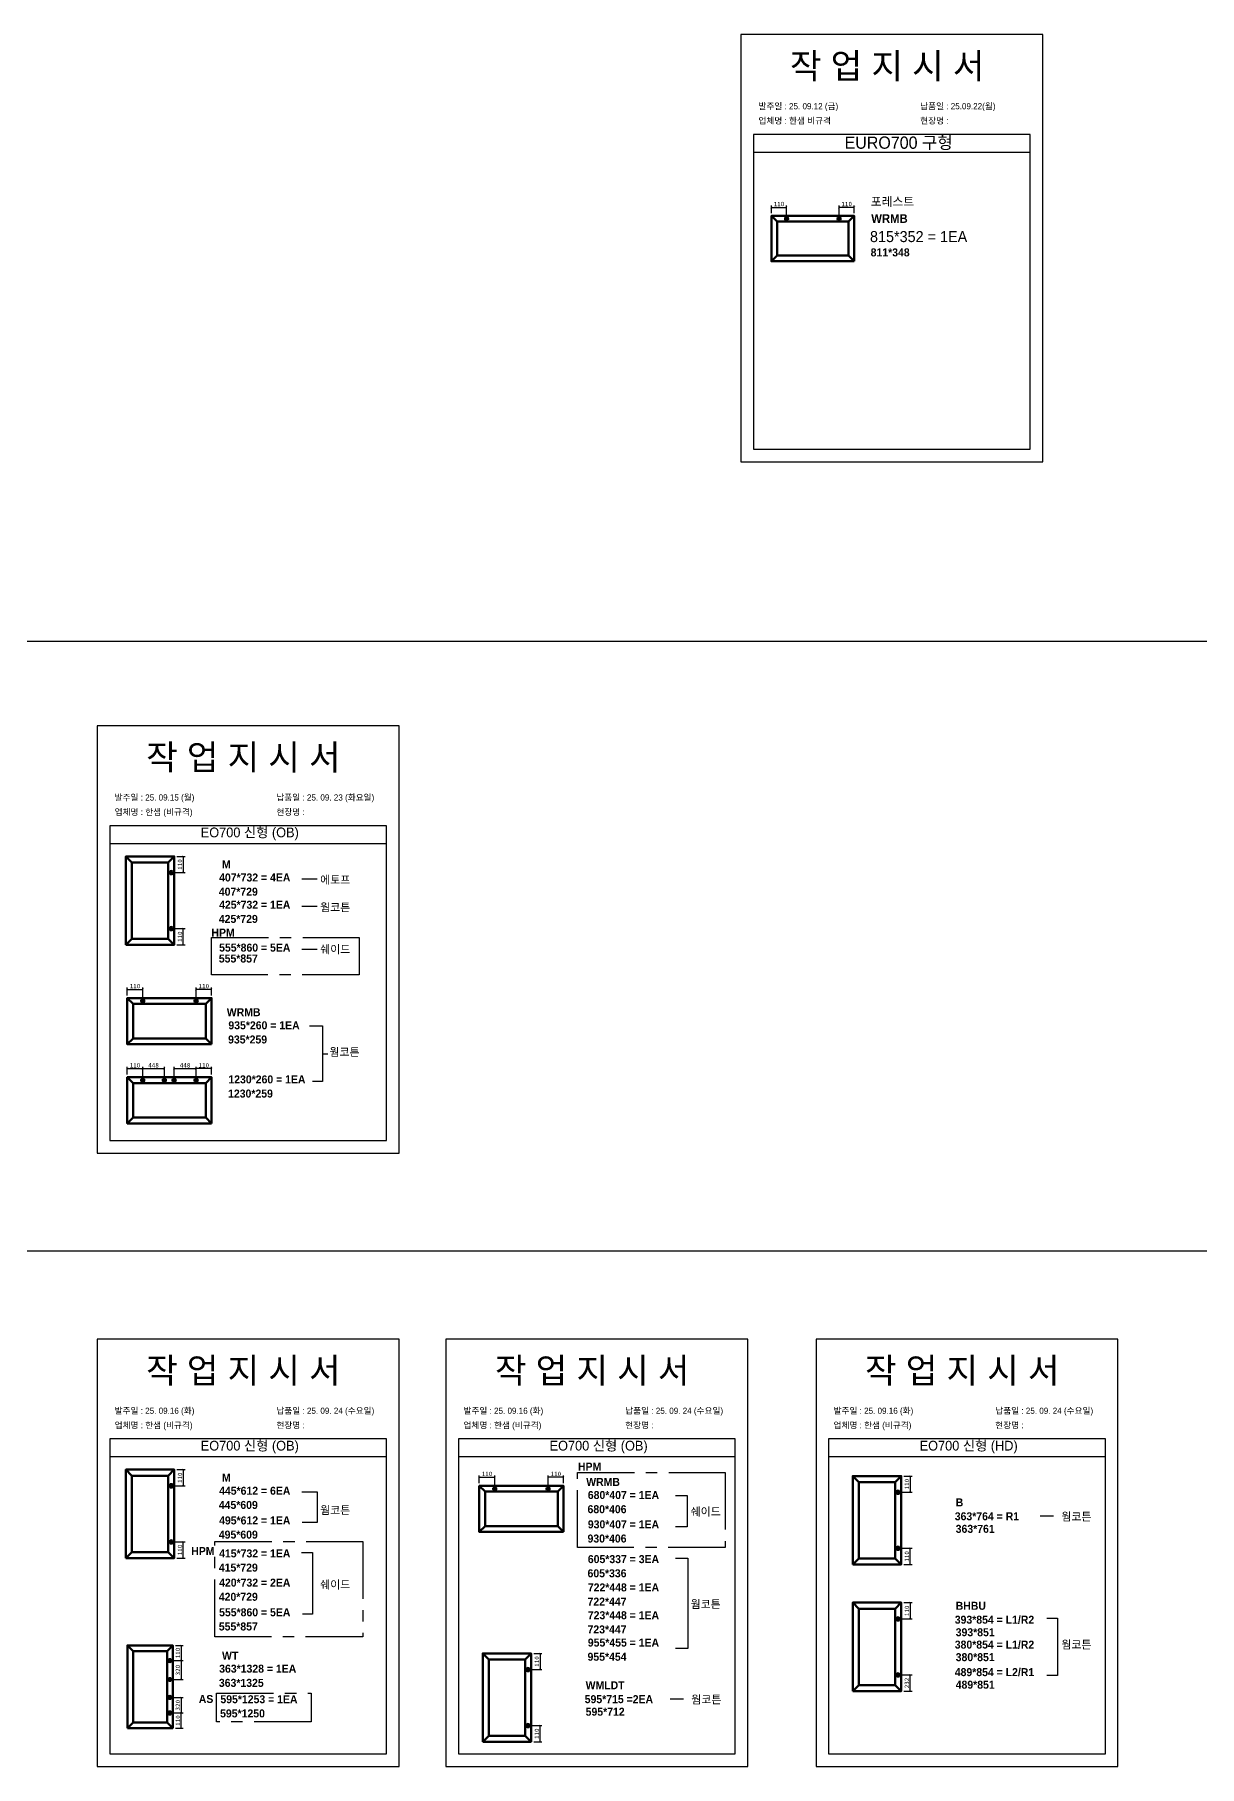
# Model space of a CAD drawing. Header units: millimetres. Extents: x -44117 to 256353, y -2095463 to 65325.
# Drawn here: x 110497 to 116978, y -316745 to -307113 of the extents above; entities that cross this region are included whole.
import ezdxf

# ---------------------------------------------------------------- set-up
doc = ezdxf.new("R2010")
doc.units = ezdxf.units.MM
doc.header["$LTSCALE"] = 10
doc.linetypes.add('CENTER', pattern=[50.8, 31.75, -6.35, 6.35, -6.35])
doc.layers.add('cen', color=1, linetype='CENTER')
doc.layers.add('Layer1', color=7, linetype='Continuous', lineweight=70)
doc.styles.add('MtX_Gulim', font='')
doc.styles.get('MtX_Gulim').set_extended_font_data('Gulim', bold=True)
doc.dimstyles.new('ISO-25', dxfattribs={"dimtxt": 2.5, "dimasz": 2.5, "dimexe": 1, "dimexo": 1, "dimtad": 1, "dimtxsty": 'Standard', "dimblk": 'ARCHTICK', "dimcen": 2.5, "dimadec": 0, "dimazin": 0, "dimtfac": 1, "dimtmove": 0, "dimatfit": 3, "dimfxl": 0, "dimarcsym": 0})

# ---------------------------------------------------------------- blocks, each defined once
blk = doc.blocks.new('_ArchTick')
at = {"color": 0, "linetype": 'ByBlock', "const_width": 0.15}
blk.add_lwpolyline([(-0.5, -0.5), (0.5, 0.5)], dxfattribs=at)
blk = doc.blocks.new('*D3322')
at = {"color": 0, "lineweight": -2}
for p, q in [((114596.2, -308106.1), (114596.2, -308064)), ((114596.2, -308074), (114680.7, -308074)), ((114680.7, -308122.2), (114680.7, -308064))]:
    blk.add_line(p, q, dxfattribs=at)
at = {"layer": 'Defpoints', "color": 0}
for p in [(114680.7, -308074), (114596.2, -308121.1), (114680.7, -308137.2)]:
    blk.add_point(p, dxfattribs=at)
at = {"color": 0, "lineweight": -2, "xscale": 10, "yscale": 10, "zscale": 10, "rotation": 180}
blk.add_blockref('_ArchTick', (114596.2, -308074), dxfattribs=at)
at = {"color": 0, "lineweight": -2, "xscale": 10, "yscale": 10, "zscale": 10}
blk.add_blockref('_ArchTick', (114680.7, -308074), dxfattribs=at)
at = {"color": 0, "insert": (114638.5, -308055.2), "char_height": 25, "attachment_point": 5}
blk.add_mtext('110', dxfattribs=at)
blk = doc.blocks.new('*D3323')
at = {"color": 0, "lineweight": -2}
for p, q in [((114972.8, -308122.2), (114972.8, -308064)), ((115057.3, -308074), (114972.8, -308074)), ((115057.3, -308106.1), (115057.3, -308064))]:
    blk.add_line(p, q, dxfattribs=at)
at = {"layer": 'Defpoints', "color": 0}
for p in [(114972.8, -308074), (114972.8, -308137.2), (115057.3, -308121.1)]:
    blk.add_point(p, dxfattribs=at)
at = {"color": 0, "lineweight": -2, "xscale": 10, "yscale": 10, "zscale": 10, "rotation": 180}
blk.add_blockref('_ArchTick', (114972.8, -308074), dxfattribs=at)
at = {"color": 0, "lineweight": -2, "xscale": 10, "yscale": 10, "zscale": 10}
blk.add_blockref('_ArchTick', (115057.3, -308074), dxfattribs=at)
at = {"color": 0, "insert": (115015.1, -308055.2), "char_height": 25, "attachment_point": 5}
blk.add_mtext('110', dxfattribs=at)
blk = doc.blocks.new('*D3324')
at = {"color": 0, "lineweight": -2}
for p, q in [((111288.7, -311683.5), (111333.9, -311683.5)), ((111323.9, -311683.5), (111323.9, -311773.6)), ((111271.5, -311773.6), (111333.9, -311773.6))]:
    blk.add_line(p, q, dxfattribs=at)
at = {"layer": 'Defpoints', "color": 0}
for p in [(111273.7, -311683.5), (111256.5, -311773.6), (111323.9, -311773.6)]:
    blk.add_point(p, dxfattribs=at)
at = {"color": 0, "lineweight": -2, "xscale": 10, "yscale": 10, "zscale": 10}
for p, rotation in [((111323.9, -311683.5), 90), ((111323.9, -311773.6), 270)]:
    blk.add_blockref('_ArchTick', p, dxfattribs=dict(at, rotation=rotation))
at = {"color": 0, "insert": (111305.2, -311728.5), "char_height": 25, "attachment_point": 5, "rotation": 90}
blk.add_mtext('110', dxfattribs=at)
blk = doc.blocks.new('*D3325')
at = {"color": 0, "lineweight": -2}
for p, q in [((111271.5, -312085.2), (111333.9, -312085.2)), ((111323.9, -312175.3), (111323.9, -312085.2)), ((111288.7, -312175.3), (111333.9, -312175.3))]:
    blk.add_line(p, q, dxfattribs=at)
at = {"layer": 'Defpoints', "color": 0}
for p in [(111256.5, -312085.2), (111323.9, -312085.2), (111273.7, -312175.3)]:
    blk.add_point(p, dxfattribs=at)
at = {"color": 0, "lineweight": -2, "xscale": 10, "yscale": 10, "zscale": 10}
for p, rotation in [((111323.9, -312085.2), 90), ((111323.9, -312175.3), 270)]:
    blk.add_blockref('_ArchTick', p, dxfattribs=dict(at, rotation=rotation))
at = {"color": 0, "insert": (111305.2, -312130.2), "char_height": 25, "attachment_point": 5, "rotation": 90}
blk.add_mtext('110', dxfattribs=at)
blk = doc.blocks.new('*D3326')
at = {"color": 0, "lineweight": -2}
for p, q in [((111012.3, -312456.5), (111012.3, -312413.6)), ((111012.3, -312423.6), (111098.2, -312423.6)), ((111098.2, -312472.9), (111098.2, -312413.6))]:
    blk.add_line(p, q, dxfattribs=at)
at = {"layer": 'Defpoints', "color": 0}
for p in [(111098.2, -312423.6), (111012.3, -312471.5), (111098.2, -312487.9)]:
    blk.add_point(p, dxfattribs=at)
at = {"color": 0, "lineweight": -2, "xscale": 10, "yscale": 10, "zscale": 10, "rotation": 180}
blk.add_blockref('_ArchTick', (111012.3, -312423.6), dxfattribs=at)
at = {"color": 0, "lineweight": -2, "xscale": 10, "yscale": 10, "zscale": 10}
blk.add_blockref('_ArchTick', (111098.2, -312423.6), dxfattribs=at)
at = {"color": 0, "insert": (111055.3, -312404.9), "char_height": 25, "attachment_point": 5}
blk.add_mtext('110', dxfattribs=at)
blk = doc.blocks.new('*D3327')
at = {"color": 0, "lineweight": -2}
for p, q in [((111395, -312472.9), (111395, -312413.6)), ((111480.9, -312423.6), (111395, -312423.6)), ((111480.9, -312456.5), (111480.9, -312413.6))]:
    blk.add_line(p, q, dxfattribs=at)
at = {"layer": 'Defpoints', "color": 0}
for p in [(111395, -312423.6), (111395, -312487.9), (111480.9, -312471.5)]:
    blk.add_point(p, dxfattribs=at)
at = {"color": 0, "lineweight": -2, "xscale": 10, "yscale": 10, "zscale": 10, "rotation": 180}
blk.add_blockref('_ArchTick', (111395, -312423.6), dxfattribs=at)
at = {"color": 0, "lineweight": -2, "xscale": 10, "yscale": 10, "zscale": 10}
blk.add_blockref('_ArchTick', (111480.9, -312423.6), dxfattribs=at)
at = {"color": 0, "insert": (111437.9, -312404.9), "char_height": 25, "attachment_point": 5}
blk.add_mtext('110', dxfattribs=at)
blk = doc.blocks.new('*D3329')
at = {"color": 0, "lineweight": -2}
for p, q in [((111012.3, -312897.1), (111012.3, -312854.2)), ((111012.3, -312864.2), (111098.2, -312864.2)), ((111098.2, -312913.5), (111098.2, -312854.2))]:
    blk.add_line(p, q, dxfattribs=at)
at = {"layer": 'Defpoints', "color": 0}
for p in [(111012.3, -312912.1), (111098.2, -312864.2), (111098.2, -312928.5)]:
    blk.add_point(p, dxfattribs=at)
at = {"color": 0, "lineweight": -2, "xscale": 10, "yscale": 10, "zscale": 10, "rotation": 180}
blk.add_blockref('_ArchTick', (111012.3, -312864.2), dxfattribs=at)
at = {"color": 0, "lineweight": -2, "xscale": 10, "yscale": 10, "zscale": 10}
blk.add_blockref('_ArchTick', (111098.2, -312864.2), dxfattribs=at)
at = {"color": 0, "insert": (111055.3, -312845.5), "char_height": 25, "attachment_point": 5}
blk.add_mtext('110', dxfattribs=at)
blk = doc.blocks.new('*D3330')
at = {"color": 0, "lineweight": -2}
for p, q in [((111395, -312913.5), (111395, -312854.2)), ((111480.9, -312864.2), (111395, -312864.2)), ((111480.9, -312897.1), (111480.9, -312854.2))]:
    blk.add_line(p, q, dxfattribs=at)
at = {"layer": 'Defpoints', "color": 0}
for p in [(111395, -312864.2), (111480.9, -312912.1), (111395, -312928.5)]:
    blk.add_point(p, dxfattribs=at)
at = {"color": 0, "lineweight": -2, "xscale": 10, "yscale": 10, "zscale": 10, "rotation": 180}
blk.add_blockref('_ArchTick', (111395, -312864.2), dxfattribs=at)
at = {"color": 0, "lineweight": -2, "xscale": 10, "yscale": 10, "zscale": 10}
blk.add_blockref('_ArchTick', (111480.9, -312864.2), dxfattribs=at)
at = {"color": 0, "insert": (111437.9, -312845.5), "char_height": 25, "attachment_point": 5}
blk.add_mtext('110', dxfattribs=at)
blk = doc.blocks.new('*D3331')
at = {"color": 0, "lineweight": -2}
for p, q in [((111098.2, -312913.5), (111098.2, -312854.2)), ((111098.2, -312864.2), (111218.6, -312864.2)), ((111218.6, -312913.5), (111218.6, -312854.2))]:
    blk.add_line(p, q, dxfattribs=at)
at = {"layer": 'Defpoints', "color": 0}
for p in [(111218.6, -312864.2), (111098.2, -312928.5), (111218.6, -312928.5)]:
    blk.add_point(p, dxfattribs=at)
at = {"color": 0, "lineweight": -2, "xscale": 10, "yscale": 10, "zscale": 10, "rotation": 180}
blk.add_blockref('_ArchTick', (111098.2, -312864.2), dxfattribs=at)
at = {"color": 0, "lineweight": -2, "xscale": 10, "yscale": 10, "zscale": 10}
blk.add_blockref('_ArchTick', (111218.6, -312864.2), dxfattribs=at)
at = {"color": 0, "insert": (111158.4, -312845.5), "char_height": 25, "attachment_point": 5}
blk.add_mtext('448', dxfattribs=at)
blk = doc.blocks.new('*D3332')
at = {"color": 0, "lineweight": -2}
for p, q in [((111272.7, -312913.5), (111272.7, -312854.2)), ((111272.7, -312864.2), (111395, -312864.2)), ((111395, -312913.5), (111395, -312854.2))]:
    blk.add_line(p, q, dxfattribs=at)
at = {"layer": 'Defpoints', "color": 0}
for p in [(111395, -312864.2), (111272.7, -312928.5), (111395, -312928.5)]:
    blk.add_point(p, dxfattribs=at)
at = {"color": 0, "lineweight": -2, "xscale": 10, "yscale": 10, "zscale": 10, "rotation": 180}
blk.add_blockref('_ArchTick', (111272.7, -312864.2), dxfattribs=at)
at = {"color": 0, "lineweight": -2, "xscale": 10, "yscale": 10, "zscale": 10}
blk.add_blockref('_ArchTick', (111395, -312864.2), dxfattribs=at)
at = {"color": 0, "insert": (111333.9, -312845.5), "char_height": 25, "attachment_point": 5}
blk.add_mtext('448', dxfattribs=at)
blk = doc.blocks.new('*D3333')
at = {"color": 0, "lineweight": -2}
for p, q in [((111288.7, -315094.3), (111333.9, -315094.3)), ((111323.9, -315094.3), (111323.9, -315184.4)), ((111271.5, -315184.4), (111333.9, -315184.4))]:
    blk.add_line(p, q, dxfattribs=at)
at = {"layer": 'Defpoints', "color": 0}
for p in [(111273.7, -315094.3), (111256.5, -315184.4), (111323.9, -315184.4)]:
    blk.add_point(p, dxfattribs=at)
at = {"color": 0, "lineweight": -2, "xscale": 10, "yscale": 10, "zscale": 10}
for p, rotation in [((111323.9, -315094.3), 90), ((111323.9, -315184.4), 270)]:
    blk.add_blockref('_ArchTick', p, dxfattribs=dict(at, rotation=rotation))
at = {"color": 0, "insert": (111305.2, -315139.4), "char_height": 25, "attachment_point": 5, "rotation": 90}
blk.add_mtext('110', dxfattribs=at)
blk = doc.blocks.new('*D3334')
at = {"color": 0, "lineweight": -2}
for p, q in [((111271.5, -315496), (111333.9, -315496)), ((111323.9, -315586.1), (111323.9, -315496)), ((111288.7, -315586.1), (111333.9, -315586.1))]:
    blk.add_line(p, q, dxfattribs=at)
at = {"layer": 'Defpoints', "color": 0}
for p in [(111256.5, -315496), (111323.9, -315496), (111273.7, -315586.1)]:
    blk.add_point(p, dxfattribs=at)
at = {"color": 0, "lineweight": -2, "xscale": 10, "yscale": 10, "zscale": 10}
for p, rotation in [((111323.9, -315496), 90), ((111323.9, -315586.1), 270)]:
    blk.add_blockref('_ArchTick', p, dxfattribs=dict(at, rotation=rotation))
at = {"color": 0, "insert": (111305.2, -315541.1), "char_height": 25, "attachment_point": 5, "rotation": 90}
blk.add_mtext('110', dxfattribs=at)
blk = doc.blocks.new('*D3335')
at = {"color": 0, "lineweight": -2}
for p, q in [((112971, -315169.5), (112971, -315126.7)), ((112971, -315136.7), (113056.9, -315136.7)), ((113056.9, -315185.9), (113056.9, -315126.7))]:
    blk.add_line(p, q, dxfattribs=at)
at = {"layer": 'Defpoints', "color": 0}
for p in [(113056.9, -315136.7), (112971, -315184.5), (113056.9, -315200.9)]:
    blk.add_point(p, dxfattribs=at)
at = {"color": 0, "lineweight": -2, "xscale": 10, "yscale": 10, "zscale": 10, "rotation": 180}
blk.add_blockref('_ArchTick', (112971, -315136.7), dxfattribs=at)
at = {"color": 0, "lineweight": -2, "xscale": 10, "yscale": 10, "zscale": 10}
blk.add_blockref('_ArchTick', (113056.9, -315136.7), dxfattribs=at)
at = {"color": 0, "insert": (113014, -315117.9), "char_height": 25, "attachment_point": 5}
blk.add_mtext('110', dxfattribs=at)
blk = doc.blocks.new('*D3336')
at = {"color": 0, "lineweight": -2}
for p, q in [((113353.7, -315185.9), (113353.7, -315126.7)), ((113439.6, -315136.7), (113353.7, -315136.7)), ((113439.6, -315169.5), (113439.6, -315126.7))]:
    blk.add_line(p, q, dxfattribs=at)
at = {"layer": 'Defpoints', "color": 0}
for p in [(113353.7, -315136.7), (113353.7, -315200.9), (113439.6, -315184.5)]:
    blk.add_point(p, dxfattribs=at)
at = {"color": 0, "lineweight": -2, "xscale": 10, "yscale": 10, "zscale": 10, "rotation": 180}
blk.add_blockref('_ArchTick', (113353.7, -315136.7), dxfattribs=at)
at = {"color": 0, "lineweight": -2, "xscale": 10, "yscale": 10, "zscale": 10}
blk.add_blockref('_ArchTick', (113439.6, -315136.7), dxfattribs=at)
at = {"color": 0, "insert": (113396.7, -315117.9), "char_height": 25, "attachment_point": 5}
blk.add_mtext('110', dxfattribs=at)
blk = doc.blocks.new('*D3337')
at = {"color": 0, "lineweight": -2}
for p, q in [((111280.3, -316071.9), (111322.3, -316071.9)), ((111312.3, -316071.9), (111312.3, -316156.2)), ((111264.2, -316156.2), (111322.3, -316156.2))]:
    blk.add_line(p, q, dxfattribs=at)
at = {"layer": 'Defpoints', "color": 0}
for p in [(111265.3, -316071.9), (111249.2, -316156.2), (111312.3, -316156.2)]:
    blk.add_point(p, dxfattribs=at)
at = {"color": 0, "lineweight": -2, "xscale": 10, "yscale": 10, "zscale": 10}
for p, rotation in [((111312.3, -316071.9), 90), ((111312.3, -316156.2), 270)]:
    blk.add_blockref('_ArchTick', p, dxfattribs=dict(at, rotation=rotation))
at = {"color": 0, "insert": (111293.6, -316114), "char_height": 25, "attachment_point": 5, "rotation": 90}
blk.add_mtext('110', dxfattribs=at)
blk = doc.blocks.new('*D3338')
at = {"color": 0, "lineweight": -2}
for p, q in [((111264.2, -316447.8), (111322.3, -316447.8)), ((111312.3, -316532.1), (111312.3, -316447.8)), ((111280.3, -316532.1), (111322.3, -316532.1))]:
    blk.add_line(p, q, dxfattribs=at)
at = {"layer": 'Defpoints', "color": 0}
for p in [(111249.2, -316447.8), (111312.3, -316447.8), (111265.3, -316532.1)]:
    blk.add_point(p, dxfattribs=at)
at = {"color": 0, "lineweight": -2, "xscale": 10, "yscale": 10, "zscale": 10}
for p, rotation in [((111312.3, -316447.8), 90), ((111312.3, -316532.1), 270)]:
    blk.add_blockref('_ArchTick', p, dxfattribs=dict(at, rotation=rotation))
at = {"color": 0, "insert": (111293.6, -316489.9), "char_height": 25, "attachment_point": 5, "rotation": 90}
blk.add_mtext('110', dxfattribs=at)
blk = doc.blocks.new('*D3339')
at = {"color": 0, "lineweight": -2}
for p, q in [((111264.2, -316156.2), (111322.3, -316156.2)), ((111312.3, -316156.2), (111312.3, -316261.6)), ((111264.2, -316261.6), (111322.3, -316261.6))]:
    blk.add_line(p, q, dxfattribs=at)
at = {"layer": 'Defpoints', "color": 0}
for p in [(111249.2, -316156.2), (111249.2, -316261.6), (111312.3, -316261.6)]:
    blk.add_point(p, dxfattribs=at)
at = {"color": 0, "lineweight": -2, "xscale": 10, "yscale": 10, "zscale": 10}
for p, rotation in [((111312.3, -316156.2), 90), ((111312.3, -316261.6), 270)]:
    blk.add_blockref('_ArchTick', p, dxfattribs=dict(at, rotation=rotation))
at = {"color": 0, "insert": (111293.6, -316208.9), "char_height": 25, "attachment_point": 5, "rotation": 90}
blk.add_mtext('320', dxfattribs=at)
blk = doc.blocks.new('*D3340')
at = {"color": 0, "lineweight": -2}
for p, q in [((111264.2, -316361.2), (111322.3, -316361.2)), ((111312.3, -316361.2), (111312.3, -316447.8)), ((111264.2, -316447.8), (111322.3, -316447.8))]:
    blk.add_line(p, q, dxfattribs=at)
at = {"layer": 'Defpoints', "color": 0}
for p in [(111249.2, -316361.2), (111249.2, -316447.8), (111312.3, -316447.8)]:
    blk.add_point(p, dxfattribs=at)
at = {"color": 0, "lineweight": -2, "xscale": 10, "yscale": 10, "zscale": 10}
for p, rotation in [((111312.3, -316361.2), 90), ((111312.3, -316447.8), 270)]:
    blk.add_blockref('_ArchTick', p, dxfattribs=dict(at, rotation=rotation))
at = {"color": 0, "insert": (111293.6, -316404.5), "char_height": 25, "attachment_point": 5, "rotation": 90}
blk.add_mtext('320', dxfattribs=at)
blk = doc.blocks.new('*D3341')
at = {"color": 0, "lineweight": -2}
for p, q in [((113274.4, -316116.3), (113319.6, -316116.3)), ((113309.6, -316116.3), (113309.6, -316206.4)), ((113257.2, -316206.4), (113319.6, -316206.4))]:
    blk.add_line(p, q, dxfattribs=at)
at = {"layer": 'Defpoints', "color": 0}
for p in [(113259.4, -316116.3), (113242.2, -316206.4), (113309.6, -316206.4)]:
    blk.add_point(p, dxfattribs=at)
at = {"color": 0, "lineweight": -2, "xscale": 10, "yscale": 10, "zscale": 10}
for p, rotation in [((113309.6, -316116.3), 90), ((113309.6, -316206.4), 270)]:
    blk.add_blockref('_ArchTick', p, dxfattribs=dict(at, rotation=rotation))
at = {"color": 0, "insert": (113290.9, -316161.3), "char_height": 25, "attachment_point": 5, "rotation": 90}
blk.add_mtext('110', dxfattribs=at)
blk = doc.blocks.new('*D3342')
at = {"color": 0, "lineweight": -2}
for p, q in [((113257.2, -316517.9), (113319.6, -316517.9)), ((113309.6, -316608.1), (113309.6, -316517.9)), ((113274.4, -316608.1), (113319.6, -316608.1))]:
    blk.add_line(p, q, dxfattribs=at)
at = {"layer": 'Defpoints', "color": 0}
for p in [(113242.2, -316517.9), (113309.6, -316517.9), (113259.4, -316608.1)]:
    blk.add_point(p, dxfattribs=at)
at = {"color": 0, "lineweight": -2, "xscale": 10, "yscale": 10, "zscale": 10}
for p, rotation in [((113309.6, -316517.9), 90), ((113309.6, -316608.1), 270)]:
    blk.add_blockref('_ArchTick', p, dxfattribs=dict(at, rotation=rotation))
at = {"color": 0, "insert": (113290.9, -316563), "char_height": 25, "attachment_point": 5, "rotation": 90}
blk.add_mtext('110', dxfattribs=at)
blk = doc.blocks.new('*D3343')
at = {"color": 0, "lineweight": -2}
for p, q in [((115333.4, -315130.1), (115378.6, -315130.1)), ((115368.6, -315130.1), (115368.6, -315220.2)), ((115316.2, -315220.2), (115378.6, -315220.2))]:
    blk.add_line(p, q, dxfattribs=at)
at = {"layer": 'Defpoints', "color": 0}
for p in [(115318.4, -315130.1), (115301.2, -315220.2), (115368.6, -315220.2)]:
    blk.add_point(p, dxfattribs=at)
at = {"color": 0, "lineweight": -2, "xscale": 10, "yscale": 10, "zscale": 10}
for p, rotation in [((115368.6, -315130.1), 90), ((115368.6, -315220.2), 270)]:
    blk.add_blockref('_ArchTick', p, dxfattribs=dict(at, rotation=rotation))
at = {"color": 0, "insert": (115349.9, -315175.1), "char_height": 25, "attachment_point": 5, "rotation": 90}
blk.add_mtext('110', dxfattribs=at)
blk = doc.blocks.new('*D3344')
at = {"color": 0, "lineweight": -2}
for p, q in [((115316.2, -315531.7), (115378.6, -315531.7)), ((115333.4, -315621.9), (115378.6, -315621.9)), ((115368.6, -315621.9), (115368.6, -315531.7))]:
    blk.add_line(p, q, dxfattribs=at)
at = {"layer": 'Defpoints', "color": 0}
for p in [(115301.2, -315531.7), (115318.4, -315621.9), (115368.6, -315531.7)]:
    blk.add_point(p, dxfattribs=at)
at = {"color": 0, "lineweight": -2, "xscale": 10, "yscale": 10, "zscale": 10}
for p, rotation in [((115368.6, -315531.7), 90), ((115368.6, -315621.9), 270)]:
    blk.add_blockref('_ArchTick', p, dxfattribs=dict(at, rotation=rotation))
at = {"color": 0, "insert": (115349.9, -315576.8), "char_height": 25, "attachment_point": 5, "rotation": 90}
blk.add_mtext('110', dxfattribs=at)
blk = doc.blocks.new('*D3351')
at = {"color": 0, "lineweight": -2}
for p, q in [((115333.4, -315834.1), (115378.6, -315834.1)), ((115368.6, -315834.1), (115368.6, -315924.3)), ((115316.2, -315924.3), (115378.6, -315924.3))]:
    blk.add_line(p, q, dxfattribs=at)
at = {"layer": 'Defpoints', "color": 0}
for p in [(115318.4, -315834.1), (115301.2, -315924.3), (115368.6, -315924.3)]:
    blk.add_point(p, dxfattribs=at)
at = {"color": 0, "lineweight": -2, "xscale": 10, "yscale": 10, "zscale": 10}
for p, rotation in [((115368.6, -315834.1), 90), ((115368.6, -315924.3), 270)]:
    blk.add_blockref('_ArchTick', p, dxfattribs=dict(at, rotation=rotation))
at = {"color": 0, "insert": (115349.9, -315879.2), "char_height": 25, "attachment_point": 5, "rotation": 90}
blk.add_mtext('110', dxfattribs=at)
blk = doc.blocks.new('*D3352')
at = {"color": 0, "lineweight": -2}
for p, q in [((115316.2, -316235.8), (115378.6, -316235.8)), ((115368.6, -316325.9), (115368.6, -316235.8)), ((115333.4, -316325.9), (115378.6, -316325.9))]:
    blk.add_line(p, q, dxfattribs=at)
at = {"layer": 'Defpoints', "color": 0}
for p in [(115301.2, -316235.8), (115368.6, -316235.8), (115318.4, -316325.9)]:
    blk.add_point(p, dxfattribs=at)
at = {"color": 0, "lineweight": -2, "xscale": 10, "yscale": 10, "zscale": 10}
for p, rotation in [((115368.6, -316235.8), 90), ((115368.6, -316325.9), 270)]:
    blk.add_blockref('_ArchTick', p, dxfattribs=dict(at, rotation=rotation))
at = {"color": 0, "insert": (115349.9, -316280.9), "char_height": 25, "attachment_point": 5, "rotation": 90}
blk.add_mtext('232', dxfattribs=at)

msp = doc.modelspace()

# ---------------------------------------------------------------- linework, layer by layer
for p, q in [((116036.68764, -307668.35956), (114496.68764, -307668.35956)), ((116036.68764, -307768.35956), (114496.68764, -307768.35956)), ((112454.43994, -311512.97609), (110914.43994, -311512.97609)), ((112454.43994, -311612.97609), (110914.43994, -311612.97609)), ((111983.59409, -311807.51731), (112068.21888, -311807.51731)), ((111983.59409, -311961.16619), (112068.21888, -311961.16619)), ((111983.59409, -312199.78122), (112068.21888, -312199.78122)), ((112099.25291, -312780.91468), (112127.49719, -312780.91468)), ((112454.43994, -314923.80885), (110914.43994, -314923.80885)), ((114395.45737, -314923.80885), (112855.45737, -314923.80885)), ((116454.48734, -314923.80885), (114914.48734, -314923.80885)), ((112454.43994, -315023.80885), (110914.43994, -315023.80885)), ((114395.45737, -315023.80885), (112855.45737, -315023.80885)), ((116454.48734, -315023.80885), (114914.48734, -315023.80885)), ((111983.59409, -315218.35006), (112068.21888, -315218.35006)), ((112068.21888, -315218.35006), (112068.21888, -315388.25498)), ((114062.78128, -315238.64426), (114127.47787, -315238.64426)), ((114127.47787, -315238.64426), (114127.47787, -315412.95101)), ((112068.21888, -315388.25498), (111985.87356, -315388.25498)), ((114127.47787, -315412.95101), (114062.88202, -315412.95101)), ((116091.06552, -315351.46194), (116165.85493, -315351.46194)), ((111981.03803, -315554.27459), (112042.28799, -315554.27459)), ((112042.28799, -315554.27459), (112042.28799, -315897.84008)), ((112042.28799, -315897.84008), (111986.625, -315897.84008)), ((114032.03555, -316368.59798), (114106.82497, -316368.59798))]:
    msp.add_line(p, q)
at = {"color": 1}
for p, q in [((104015.69829, -310486.23585), (196284.84516, -310486.23585)), ((104015.69829, -310486.23585), (196284.84516, -310486.23585)), ((104015.69829, -313877.07446), (196284.84516, -313877.07446)), ((104015.69829, -313877.07446), (196284.84516, -313877.07446))]:
    msp.add_line(p, q, dxfattribs=at)
for points in [[(114426.68764, -309489.18984), (116106.68764, -309489.18984), (116106.68764, -307113.18984), (114426.68764, -307113.18984)], [(110844.43994, -313333.80637), (112524.43994, -313333.80637), (112524.43994, -310957.80637), (110844.43994, -310957.80637)], [(110844.43994, -316744.63913), (112524.43994, -316744.63913), (112524.43994, -314368.63913), (110844.43994, -314368.63913)], [(112785.45737, -316744.63913), (114465.45737, -316744.63913), (114465.45737, -314368.63913), (112785.45737, -314368.63913)], [(114844.48734, -316744.63913), (116524.48734, -316744.63913), (116524.48734, -314368.63913), (114844.48734, -314368.63913)]]:
    msp.add_lwpolyline(points, close=True)
for points in [[(114496.68764, -307668.35956), (114496.68764, -309419.18984), (116036.68764, -309419.18984), (116036.68764, -307668.35956)], [(110914.43994, -311512.97609), (110914.43994, -313263.80637), (112454.43994, -313263.80637), (112454.43994, -311512.97609)], [(112025.81779, -312626.27725), (112099.25291, -312626.27725), (112099.25291, -312935.5521), (112043.02174, -312935.5521)], [(110914.43994, -314923.80885), (110914.43994, -316674.63913), (112454.43994, -316674.63913), (112454.43994, -314923.80885)], [(112855.45737, -314923.80885), (112855.45737, -316674.63913), (114395.45737, -316674.63913), (114395.45737, -314923.80885)], [(114914.48734, -314923.80885), (114914.48734, -316674.63913), (116454.48734, -316674.63913), (116454.48734, -314923.80885)], [(114062.45421, -315586.59728), (114132.08574, -315586.59728), (114132.08574, -316089.49162), (114062.45421, -316089.49162)], [(116128.15305, -315919.9365), (116187.46879, -315919.9365), (116187.46879, -316239.72573), (116128.15305, -316239.72573)]]:
    msp.add_lwpolyline(points)
at = {"layer": 'cen'}
for points in [[(111480.4559, -312134.94295), (112302.92929, -312134.94295), (112302.92929, -312342.13238), (111480.4559, -312342.13238)], [(113516.79034, -315110.2473), (114339.26373, -315110.2473), (114339.26373, -315526.90815), (113516.79034, -315526.90815)], [(111499.48446, -315494.87987), (112321.95785, -315494.87987), (112321.95785, -316023.56366), (111499.48446, -316023.56366)], [(111508.5314, -316336.92363), (112034.8707, -316336.92363), (112034.8707, -316496.34934), (111508.5314, -316496.34934)]]:
    msp.add_lwpolyline(points, close=True, dxfattribs=at)
at = {"layer": 'Layer1'}
for p, q in [((114627.77972, -308152.62794), (114596.22389, -308121.07211)), ((114667.61846, -308137.18797), (114693.85154, -308137.18797)), ((114985.95095, -308137.18797), (114959.71788, -308137.18797)), ((115057.34553, -308121.07211), (115025.78969, -308152.62794)), ((115025.78969, -308152.62794), (115057.34553, -308121.07211)), ((114627.77972, -308341.96296), (114596.22389, -308373.51879)), ((115057.34553, -308373.51879), (115025.78969, -308341.96296)), ((111038.12122, -311717.13794), (111004.46558, -311683.4823)), ((111240.05504, -311717.13794), (111273.71068, -311683.4823)), ((111256.52243, -311759.62764), (111256.52243, -311787.60633)), ((111004.46558, -312175.28809), (111038.12122, -312141.63245)), ((111273.71068, -312175.28809), (111240.05504, -312141.63245)), ((111240.05504, -312141.63245), (111273.71068, -312175.28809)), ((111256.52243, -312099.14274), (111256.52243, -312071.16405)), ((111044.39541, -312503.55502), (111012.33209, -312471.49169)), ((111084.87485, -312487.86673), (111111.52981, -312487.86673)), ((111408.32684, -312487.86673), (111381.67188, -312487.86673)), ((111480.86961, -312471.49169), (111448.80628, -312503.55502)), ((111448.80628, -312503.55502), (111480.86961, -312471.49169)), ((111044.39541, -312695.93496), (111012.33209, -312727.99829)), ((111480.86961, -312727.99829), (111448.80628, -312695.93496)), ((111044.39541, -312944.16576), (111012.33209, -312912.10244)), ((111480.86961, -312912.10244), (111448.80628, -312944.16576)), ((111448.80628, -312944.16576), (111480.86961, -312912.10244)), ((111084.87485, -312928.47748), (111111.52981, -312928.47748)), ((111205.24543, -312928.47748), (111231.90039, -312928.47748)), ((111259.3757, -312928.47748), (111286.03066, -312928.47748)), ((111408.32684, -312928.47748), (111381.67188, -312928.47748)), ((111044.39541, -313136.54571), (111012.33209, -313168.60903)), ((111480.86961, -313168.60903), (111448.80628, -313136.54571)), ((111038.12122, -315127.97069), (111004.46558, -315094.31506)), ((111240.05504, -315127.97069), (111273.71068, -315094.31506)), ((115082.82723, -315163.72861), (115049.1716, -315130.07298)), ((115284.76105, -315163.72861), (115318.41669, -315130.07298)), ((111256.52243, -315170.4604), (111256.52243, -315198.43909)), ((113003.11297, -315216.60018), (112971.04964, -315184.53686)), ((113043.59241, -315200.9119), (113070.24737, -315200.9119)), ((113367.0444, -315200.9119), (113340.38944, -315200.9119)), ((113439.58716, -315184.53686), (113407.52384, -315216.60018)), ((113407.52384, -315216.60018), (113439.58716, -315184.53686)), ((115301.22844, -315206.21832), (115301.22844, -315234.19701)), ((113003.11297, -315408.98013), (112971.04964, -315441.04346)), ((113439.58716, -315441.04346), (113407.52384, -315408.98013)), ((111256.52243, -315509.9755), (111256.52243, -315481.99681)), ((115301.22844, -315545.73342), (115301.22844, -315517.75473)), ((111004.46558, -315586.12084), (111038.12122, -315552.4652)), ((111273.71068, -315586.12084), (111240.05504, -315552.4652)), ((111240.05504, -315552.4652), (111273.71068, -315586.12084)), ((115049.1716, -315621.87876), (115082.82723, -315588.22312)), ((115318.41669, -315621.87876), (115284.76105, -315588.22312)), ((115284.76105, -315588.22312), (115318.41669, -315621.87876)), ((115082.82723, -315867.78069), (115049.1716, -315834.12506)), ((115284.76105, -315867.78069), (115318.41669, -315834.12506)), ((115301.22844, -315910.2704), (115301.22844, -315938.24909)), ((111044.85792, -316103.36443), (111013.36249, -316071.86901)), ((111233.83045, -316103.36443), (111265.32587, -316071.86901)), ((111249.24087, -316143.12691), (111249.24087, -316169.30976)), ((113023.79727, -316149.91731), (112990.14163, -316116.26168)), ((113225.73109, -316149.91731), (113259.38672, -316116.26168)), ((113242.19847, -316192.40702), (113242.19847, -316220.38571)), ((111249.24087, -316248.52892), (111249.24087, -316274.71178)), ((115049.1716, -316325.93084), (115082.82723, -316292.2752)), ((115318.41669, -316325.93084), (115284.76105, -316292.2752)), ((115284.76105, -316292.2752), (115318.41669, -316325.93084)), ((115301.22844, -316249.7855), (115301.22844, -316221.80681)), ((111249.24087, -316348.10218), (111249.24087, -316374.28504)), ((111249.24087, -316460.84996), (111249.24087, -316434.6671)), ((111013.36249, -316532.10785), (111044.85792, -316500.61243)), ((111265.32587, -316532.10785), (111233.83045, -316500.61243)), ((111233.83045, -316500.61243), (111265.32587, -316532.10785)), ((112990.14163, -316608.06746), (113023.79727, -316574.41183)), ((113259.38672, -316608.06746), (113225.73109, -316574.41183)), ((113225.73109, -316574.41183), (113259.38672, -316608.06746)), ((113242.19847, -316531.92212), (113242.19847, -316503.94343))]:
    msp.add_line(p, q, dxfattribs=at)
for points in [[(115057.34553, -308373.51879), (115057.34553, -308121.07211), (114596.22389, -308121.07211), (114596.22389, -308373.51879)], [(115025.78969, -308341.96296), (115025.78969, -308152.62794), (114627.77972, -308152.62794), (114627.77972, -308341.96296)], [(114680.735, -308124.07143), (114680.735, -308150.30451)], [(114972.83441, -308124.07143), (114972.83441, -308150.30451)], [(111004.46558, -312175.28809), (111273.71068, -312175.28809), (111273.71068, -311683.4823), (111004.46558, -311683.4823)], [(111038.12122, -312141.63245), (111240.05504, -312141.63245), (111240.05504, -311717.13794), (111038.12122, -311717.13794)], [(111270.51177, -311773.61699), (111242.53308, -311773.61699)], [(111270.51177, -312085.1534), (111242.53308, -312085.1534)], [(111480.86961, -312727.99829), (111480.86961, -312471.49169), (111012.33209, -312471.49169), (111012.33209, -312727.99829)], [(111448.80628, -312695.93496), (111448.80628, -312503.55502), (111044.39541, -312503.55502), (111044.39541, -312695.93496)], [(111098.20233, -312474.53925), (111098.20233, -312501.19421)], [(111394.99936, -312474.53925), (111394.99936, -312501.19421)], [(111480.86961, -313168.60903), (111480.86961, -312912.10244), (111012.33209, -312912.10244), (111012.33209, -313168.60903)], [(111098.20233, -312915.14999), (111098.20233, -312941.80496)], [(111218.57291, -312915.14999), (111218.57291, -312941.80496)], [(111272.70318, -312915.14999), (111272.70318, -312941.80496)], [(111394.99936, -312915.14999), (111394.99936, -312941.80496)], [(111448.80628, -313136.54571), (111448.80628, -312944.16576), (111044.39541, -312944.16576), (111044.39541, -313136.54571)], [(111004.46558, -315586.12084), (111273.71068, -315586.12084), (111273.71068, -315094.31506), (111004.46558, -315094.31506)], [(111038.12122, -315552.4652), (111240.05504, -315552.4652), (111240.05504, -315127.97069), (111038.12122, -315127.97069)], [(115049.1716, -315621.87876), (115318.41669, -315621.87876), (115318.41669, -315130.07298), (115049.1716, -315130.07298)], [(111270.51177, -315184.44974), (111242.53308, -315184.44974)], [(113439.58716, -315441.04346), (113439.58716, -315184.53686), (112971.04964, -315184.53686), (112971.04964, -315441.04346)], [(113407.52384, -315408.98013), (113407.52384, -315216.60018), (113003.11297, -315216.60018), (113003.11297, -315408.98013)], [(113056.91989, -315187.58442), (113056.91989, -315214.23938)], [(113353.71692, -315187.58442), (113353.71692, -315214.23938)], [(115082.82723, -315588.22312), (115284.76105, -315588.22312), (115284.76105, -315163.72861), (115082.82723, -315163.72861)], [(115315.21778, -315220.20766), (115287.2391, -315220.20766)], [(111270.51177, -315495.98615), (111242.53308, -315495.98615)], [(115315.21778, -315531.74407), (115287.2391, -315531.74407)], [(115049.1716, -316325.93084), (115318.41669, -316325.93084), (115318.41669, -315834.12506), (115049.1716, -315834.12506)], [(115082.82723, -316292.2752), (115284.76105, -316292.2752), (115284.76105, -315867.78069), (115082.82723, -315867.78069)], [(115315.21778, -315924.25974), (115287.2391, -315924.25974)], [(111013.36249, -316532.10785), (111265.32587, -316532.10785), (111265.32587, -316071.86901), (111013.36249, -316071.86901)], [(111044.85792, -316500.61243), (111233.83045, -316500.61243), (111233.83045, -316103.36443), (111044.85792, -316103.36443)], [(111262.33229, -316156.21833), (111236.14944, -316156.21833)], [(112990.14163, -316608.06746), (113259.38672, -316608.06746), (113259.38672, -316116.26168), (112990.14163, -316116.26168)], [(113023.79727, -316574.41183), (113225.73109, -316574.41183), (113225.73109, -316149.91731), (113023.79727, -316149.91731)], [(111262.33229, -316261.62035), (111236.14944, -316261.62035)], [(113256.18782, -316206.39636), (113228.20913, -316206.39636)], [(115315.21778, -316235.79615), (115287.2391, -316235.79615)], [(111262.33229, -316361.19361), (111236.14944, -316361.19361)], [(111262.33229, -316447.75853), (111236.14944, -316447.75853)], [(113256.18782, -316517.93277), (113228.20913, -316517.93277)]]:
    msp.add_lwpolyline(points, close=True, dxfattribs=at)
for centre, radius in [((114680.735, -308137.18797), 8.74436), ((114972.83441, -308137.18797), 8.74436), ((111256.52243, -311773.61699), 9.32623), ((111256.52243, -312085.1534), 9.32623), ((111098.20233, -312487.86673), 8.88499), ((111394.99936, -312487.86673), 8.88499), ((111098.20233, -312928.47748), 8.88499), ((111218.57291, -312928.47748), 8.88499), ((111272.70318, -312928.47748), 8.88499), ((111394.99936, -312928.47748), 8.88499), ((111256.52243, -315184.44974), 9.32623), ((113056.91989, -315200.9119), 8.88499), ((113353.71692, -315200.9119), 8.88499), ((115301.22844, -315220.20766), 9.32623), ((111256.52243, -315495.98615), 9.32623), ((115301.22844, -315531.74407), 9.32623), ((115301.22844, -315924.25974), 9.32623), ((111249.24087, -316156.21833), 8.72762), ((113242.19847, -316206.39636), 9.32623), ((111249.24087, -316261.62035), 8.72762), ((115301.22844, -316235.79615), 9.32623), ((111249.24087, -316361.19361), 8.72762), ((111249.24087, -316447.75853), 8.72762), ((113242.19847, -316517.93277), 9.32623)]:
    msp.add_circle(centre, radius, dxfattribs=at)

# ---------------------------------------------------------------- texts
at = {"linetype": 'Continuous', "style": 'MtX_Gulim'}
for s, height, p in [('포레스트', 48.142837, (115149.02281, -308066.11278)), ('WRMB', 48.142837, (115151.83266, -308160.12709)), ('M', 44.50828, (111539.01951, -311750.44783)), ('407*732 = 4EA', 44.508282, (111523.21588, -311823.17517)), ('에토프', 44.508282, (112085.5285, -311836.09198)), ('425*732 = 1EA', 44.508282, (111523.21588, -311974.69567)), ('웜코튼', 44.508282, (112085.5285, -311989.74085)), ('555*860 = 5EA', 44.508282, (111523.21588, -312213.18036)), ('쉐이드', 44.508282, (112085.5285, -312222.8306)), ('WRMB', 44.508282, (111565.93062, -312572.55196)), ('935*260 = 1EA', 44.508282, (111574.83142, -312645.27931)), ('웜코튼', 44.508282, (112137.14404, -312794.32599)), ('1230*260 = 1EA', 44.508282, (111574.83142, -312946.08087)), ('M', 44.50828, (111539.01951, -315161.28059)), ('WRMB', 44.508282, (113565.9113, -315185.01826)), ('445*612 = 6EA', 44.508282, (111523.21588, -315234.00793)), ('680*407 = 1EA', 44.508282, (113574.8121, -315257.74561)), ('웜코튼', 44.508282, (112085.5285, -315342.02334)), ('쉐이드', 44.508282, (114146.79576, -315350.37786)), ('363*764 = R1', 44.508282, (115616.53957, -315376.01505)), ('B', 44.50828, (115621.69746, -315298.70556)), ('웜코튼', 44.508282, (116209.697, -315378.29963)), ('495*612 = 1EA', 44.508282, (111523.21588, -315399.06043)), ('930*407 = 1EA', 44.508282, (113574.8121, -315420.81857)), ('415*732 = 1EA', 44.508282, (111523.21588, -315582.48792)), ('605*337 = 3EA', 44.508282, (113574.8121, -315614.23947)), ('420*732 = 2EA', 44.508282, (111523.21588, -315744.96148)), ('쉐이드', 44.508282, (112085.5285, -315756.26644)), ('722*448 = 1EA', 44.508282, (113574.8121, -315771.55513)), ('웜코튼', 44.508282, (114146.79576, -315864.55509)), ('555*860 = 5EA', 44.508282, (111523.21588, -315910.01398)), ('723*448 = 1EA', 44.508282, (113574.8121, -315926.29185)), ('393*854 = L1/R2', 44.508282, (115616.53957, -315951.11986)), ('BHBU', 44.508282, (115621.69746, -315873.81038)), ('955*455 = 1EA', 44.508282, (113574.8121, -316078.44963)), ('380*854 = L1/R2', 44.508282, (115616.53957, -316089.73818)), ('웜코튼', 44.508282, (116209.697, -316090.08855)), ('363*1328 = 1EA', 44.508282, (111523.62771, -316223.56138)), ('WT', 44.508282, (111539.43133, -316150.83404)), ('489*854 = L2/R1', 44.508282, (115616.53957, -316242.86306)), ('WMLDT', 44.508282, (113562.6675, -316315.84161)), ('595*1253 = 1EA', 44.508282, (111530.35094, -316393.49067)), ('595*715 =2EA', 44.508282, (113557.50961, -316393.1511)), ('웜코튼', 44.508282, (114150.66704, -316395.43567))]:
    msp.add_text(s, height=height, dxfattribs=at).set_placement(p)
at = {"color": 242, "linetype": 'Continuous', "true_color": 0xcd2027, "style": 'MtX_Gulim'}
for s, p in [('811*348', (115148.55509, -308346.60419)), ('407*729', (111521.559, -311902.05642)), ('425*729', (111521.559, -312053.57691)), ('HPM', (111480.6048, -312129.78058)), ('555*857', (111521.559, -312273.8264)), ('935*259', (111573.17455, -312724.16055)), ('1230*259', (111573.17455, -313024.96212)), ('HPM', (113519.94955, -315099.64548)), ('445*609', (111521.559, -315312.88917)), ('680*406', (113573.15522, -315336.62685)), ('363*761', (115621.69746, -315445.8232)), ('HPM', (111368.22614, -315569.16968)), ('495*609', (111521.559, -315477.94168)), ('930*406', (113573.15522, -315499.69981)), ('415*729', (111521.559, -315661.36916)), ('605*336', (113573.15522, -315693.12071)), ('420*729', (111521.559, -315823.84272)), ('722*447', (113573.15522, -315850.43638)), ('555*857', (111521.559, -315988.89522)), ('723*447', (113573.15522, -316005.1731)), ('393*851', (115621.69746, -316020.92801)), ('955*454', (113573.15522, -316157.33088)), ('380*851', (115621.69746, -316159.54632)), ('363*1325', (111521.97083, -316302.44263)), ('489*851', (115621.69746, -316312.6712)), ('595*1250', (111528.69406, -316472.37192)), ('595*712', (113562.6675, -316462.95924))]:
    msp.add_text(s, height=44.508282, dxfattribs=at).set_placement(p)
at = {"attachment_point": 1}
for s, width, gutter_width, heights, insert, char_height in [('{\\fGulim|b0|i0|c129|p50;작 업 지 시 서}', 3307.3198183, 12.5, [-155.84554], (114699.49425, -307217.35235), 140), ('{\\fGulim|b0|i0|c129|p50;발주일 : 25. 09.12 (금)}', 3307.3198183, 12.5, [34.50412], (114524.28489, -307494.07277), 34.3), ('{\\fGulim|b0|i0|c129|p50;납품일 : 25.09.22(월)}', 3307.3198183, 12.5, [37.67976], (115424.26288, -307494.07277), 34.3), ('{\\fGulim|b0|i0|c129|p50;업체명 : 한샘 비규격}', 3307.3198183, 12.5, [36.11279], (114524.28489, -307574.72895), 34.3), ('{\\fGulim|b0|i0|c129|p50;현장명 : }', 3307.3198183, 12.5, [-38.2735], (115424.26288, -307574.72895), 34.3), ('{\\fGulim|b0|i0|c129|p50;EURO700 구형}', 6570.6870665, 24.83388, [71.74566], (115003.08509, -307679.83733), 68.1441707), ('{\\fGulim|b0|i0|c129|p50;815*352 = 1EA}', 17538.7820802, 306.25, [-63.12583], (115144.62603, -308205.83805), 61.25), ('{\\fGulim|b0|i0|c129|p50;작 업 지 시 서}', 3307.3198183, 12.5, [-155.84554], (111117.24655, -311061.96888), 140), ('{\\fGulim|b0|i0|c129|p50;발주일 : 25. 09.15 (월)}', 3307.3198183, 12.5, [34.50412], (110942.03719, -311338.6893), 34.3), ('{\\fGulim|b0|i0|c129|p50;납품일 : 25. 09. 23 (화요일)}', 3307.3198183, 12.5, [37.67976], (111842.01518, -311338.6893), 34.3), ('{\\fGulim|b0|i0|c129|p50;업체명 : 한샘 (비규격)}', 3307.3198183, 12.5, [36.11279], (110942.03719, -311419.34548), 34.3), ('{\\fGulim|b0|i0|c129|p50;현장명 : }', 3307.3198183, 12.5, [-38.2735], (111842.01518, -311419.34548), 34.3), ('{\\fGulim|b0|i0|c129|p50;EO700 신형 (OB)}', 5224.9748335, 19.74777, [57.05176], (111420.98861, -311523.11044), 54.1878762), ('{\\fGulim|b0|i0|c129|p50;작 업 지 시 서}', 3307.3198183, 12.5, [-155.84554], (111117.24655, -314472.80164), 140), ('{\\fGulim|b0|i0|c129|p50;작 업 지 시 서}', 3307.3198183, 12.5, [-155.84554], (113058.26398, -314472.80164), 140), ('{\\fGulim|b0|i0|c129|p50;작 업 지 시 서}', 3307.3198183, 12.5, [-155.84554], (115117.29394, -314472.80164), 140), ('{\\fGulim|b0|i0|c129|p50;발주일 : 25. 09.16 (화)}', 3307.3198183, 12.5, [34.50412], (110942.03719, -314749.52206), 34.3), ('{\\fGulim|b0|i0|c129|p50;납품일 : 25. 09. 24 (수요일)}', 3307.3198183, 12.5, [37.67976], (111842.01518, -314749.52206), 34.3), ('{\\fGulim|b0|i0|c129|p50;발주일 : 25. 09.16 (화)}', 3307.3198183, 12.5, [34.50412], (112883.05462, -314749.52206), 34.3), ('{\\fGulim|b0|i0|c129|p50;납품일 : 25. 09. 24 (수요일)}', 3307.3198183, 12.5, [37.67976], (113783.0326, -314749.52206), 34.3), ('{\\fGulim|b0|i0|c129|p50;발주일 : 25. 09.16 (화)}', 3307.3198183, 12.5, [34.50412], (114942.08459, -314749.52206), 34.3), ('{\\fGulim|b0|i0|c129|p50;납품일 : 25. 09. 24 (수요일)}', 3307.3198183, 12.5, [37.67976], (115842.06257, -314749.52206), 34.3), ('{\\fGulim|b0|i0|c129|p50;업체명 : 한샘 (비규격)}', 3307.3198183, 12.5, [36.11279], (110942.03719, -314830.17824), 34.3), ('{\\fGulim|b0|i0|c129|p50;현장명 : }', 3307.3198183, 12.5, [-38.2735], (111842.01518, -314830.17824), 34.3), ('{\\fGulim|b0|i0|c129|p50;업체명 : 한샘 (비규격)}', 3307.3198183, 12.5, [36.11279], (112883.05462, -314830.17824), 34.3), ('{\\fGulim|b0|i0|c129|p50;현장명 : }', 3307.3198183, 12.5, [-38.2735], (113783.0326, -314830.17824), 34.3), ('{\\fGulim|b0|i0|c129|p50;업체명 : 한샘 (비규격)}', 3307.3198183, 12.5, [36.11279], (114942.08459, -314830.17824), 34.3), ('{\\fGulim|b0|i0|c129|p50;현장명 : }', 3307.3198183, 12.5, [-38.2735], (115842.06257, -314830.17824), 34.3), ('{\\fGulim|b0|i0|c129|p50;EO700 신형 (OB)}', 5224.9748335, 19.74777, [57.05176], (111420.98861, -314933.94319), 54.1878762), ('{\\fGulim|b0|i0|c129|p50;EO700 신형 (OB)}', 5224.9748335, 19.74777, [57.05176], (113362.00604, -314933.94319), 54.1878762), ('{\\fGulim|b0|i0|c129|p50;EO700 신형 (HD)}', 5224.9748335, 19.74777, [57.05176], (115421.036, -314933.94319), 54.1878762)]:
    msp.add_mtext_dynamic_manual_height_columns(s, width=width, gutter_width=gutter_width, heights=heights, dxfattribs=dict(at, insert=insert, char_height=char_height))
at = {"layer": 'cen', "linetype": 'Continuous', "style": 'MtX_Gulim'}
msp.add_text('AS', height=44.508282, dxfattribs=at).set_placement((111410.06258, -316392.13181))

# ---------------------------------------------------------------- dimensions: what is measured, and where the dimension line sits
for base, p1, p2, angle, text, picture, middle in [((114680.735, -308073.97327), (114596.22389, -308121.07211), (114680.735, -308137.18797), 180, '110', '*D3322', (114638.47945, -308055.22327)), ((111323.94358, -311773.61699), (111273.71068, -311683.4823), (111256.52243, -311773.61699), 90, '110', '*D3324', (111305.19358, -311728.54964)), ((111323.94358, -312085.1534), (111273.71068, -312175.28809), (111256.52243, -312085.1534), 270, '110', '*D3325', (111305.19358, -312130.22074)), ((111098.20233, -312423.6354), (111012.33209, -312471.49169), (111098.20233, -312487.86673), 180, '110', '*D3326', (111055.26721, -312404.8854)), ((111098.20233, -312864.24614), (111012.33209, -312912.10244), (111098.20233, -312928.47748), 180, '110', '*D3329', (111055.26721, -312845.49614)), ((111323.94358, -315184.44974), (111273.71068, -315094.31506), (111256.52243, -315184.44974), 90, '110', '*D3333', (111305.19358, -315139.3824)), ((113056.91989, -315136.68057), (112971.04964, -315184.53686), (113056.91989, -315200.9119), 180, '110', '*D3335', (113013.98476, -315117.93057)), ((115368.64959, -315220.20766), (115318.41669, -315130.07298), (115301.22844, -315220.20766), 90, '110', '*D3343', (115349.89959, -315175.14032)), ((111323.94358, -315495.98615), (111273.71068, -315586.12084), (111256.52243, -315495.98615), 270, '110', '*D3334', (111305.19358, -315541.0535)), ((115368.64959, -315531.74407), (115318.41669, -315621.87876), (115301.22844, -315531.74407), 270, '110', '*D3344', (115349.89959, -315576.81142)), ((115368.64959, -315924.25974), (115318.41669, -315834.12506), (115301.22844, -315924.25974), 90, '110', '*D3351', (115349.89959, -315879.1924)), ((111312.33454, -316156.21833), (111265.32587, -316071.86901), (111249.24087, -316156.21833), 90, '110', '*D3337', (111293.58454, -316114.04367)), ((111312.33454, -316261.62035), (111249.24087, -316156.21833), (111249.24087, -316261.62035), 90, '320', '*D3339', (111293.58454, -316208.91934)), ((113309.61963, -316206.39636), (113259.38672, -316116.26168), (113242.19847, -316206.39636), 90, '110', '*D3341', (113290.86963, -316161.32902)), ((115368.64959, -316235.79615), (115318.41669, -316325.93084), (115301.22844, -316235.79615), 270, '232', '*D3352', (115349.89959, -316280.8635)), ((111312.33454, -316447.75853), (111249.24087, -316361.19361), (111249.24087, -316447.75853), 90, '320', '*D3340', (111293.58454, -316404.47607)), ((111312.33454, -316447.75853), (111265.32587, -316532.10785), (111249.24087, -316447.75853), 270, '110', '*D3338', (111293.58454, -316489.93319)), ((113309.61963, -316517.93277), (113259.38672, -316608.06746), (113242.19847, -316517.93277), 270, '110', '*D3342', (113290.86963, -316563.00012))]:
    dim = msp.add_linear_dim(base=base, p1=p1, p2=p2, angle=angle, text=text, dimstyle='ISO-25', override={"dimscale": 10, "dimasz": 1, "dimexo": 1.5, "dimtxsty": 'Standard'})
    dim.commit()
    dim.dimension.update_dxf_attribs({"geometry": picture, "text_midpoint": middle})
for base, p1, p2, text, picture, middle in [((114972.83441, -308073.97327), (115057.34553, -308121.07211), (114972.83441, -308137.18797), '110', '*D3323', (115015.08997, -308055.22327)), ((111394.99936, -312423.6354), (111480.86961, -312471.49169), (111394.99936, -312487.86673), '110', '*D3327', (111437.93449, -312404.8854)), ((111218.57291, -312864.24614), (111098.20233, -312928.47748), (111218.57291, -312928.47748), '448', '*D3331', (111158.38762, -312845.49614)), ((111394.99936, -312864.24614), (111272.70318, -312928.47748), (111394.99936, -312928.47748), '448', '*D3332', (111333.85127, -312845.49614)), ((111394.99936, -312864.24614), (111480.86961, -312912.10244), (111394.99936, -312928.47748), '110', '*D3330', (111437.93449, -312845.49614)), ((113353.71692, -315136.68057), (113439.58716, -315184.53686), (113353.71692, -315200.9119), '110', '*D3336', (113396.65204, -315117.93057))]:
    dim = msp.add_linear_dim(base=base, p1=p1, p2=p2, text=text, dimstyle='ISO-25', override={"dimscale": 10, "dimasz": 1, "dimexo": 1.5, "dimtxsty": 'Standard'})
    dim.commit()
    dim.dimension.update_dxf_attribs({"geometry": picture, "text_midpoint": middle})

doc.saveas('drawing.dxf')
